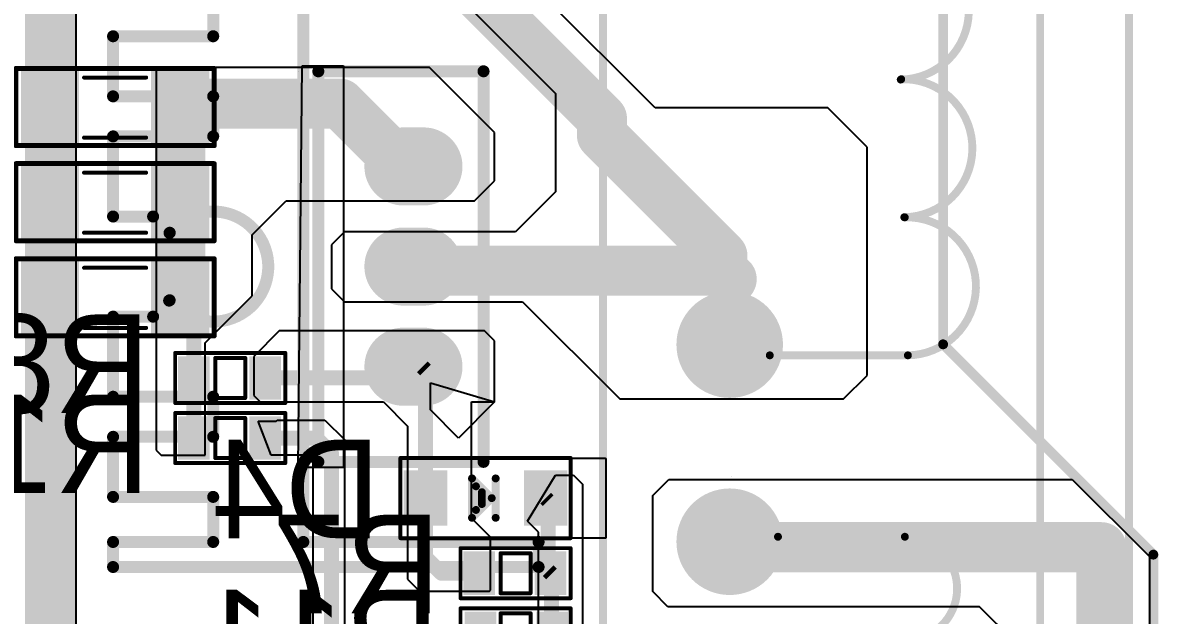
# Model space of a CAD drawing. Header units: millimetres. Extents: x 0.99 to 6.96, y 0.76 to 5.84.
# Drawn here: x 1.568 to 2.702, y 3.852 to 4.444 of the extents above; entities that cross this region are included whole.
import ezdxf

# ---------------------------------------------------------------- set-up
doc = ezdxf.new("R2010")
doc.units = ezdxf.units.MM
doc.header["$MEASUREMENT"] = 0
for name, color, linetype in [('BottomLayer', 5, 'Continuous'), ('BottomOverlay', 54, 'Continuous'), ('BottomPaste', 16, 'Continuous'), ('BottomSolder', 6, 'Continuous'), ('MultiLayer', 9, 'Continuous'), ('PadHoleLayer', 156, 'Continuous'), ('TopLayer', 1, 'Continuous'), ('TopOverlay', 2, 'Continuous'), ('TopSolder', 216, 'Continuous')]:
    doc.layers.add(name, color=color, linetype=linetype)

# ---------------------------------------------------------------- blocks, each defined once
blk = doc.blocks.new('TO220_2_56')
at = {"layer": 'BottomLayer', "const_width": 0.07}
for points in [[(0, 0.01), (0, -0.01)], [(0.1, 0.01), (0.1, -0.01)], [(0.2, 0.01), (0.2, -0.01)]]:
    blk.add_lwpolyline(points, dxfattribs=at)
at = {"layer": 'BottomLayer', "const_width": 0.035}
for points in [[(-0.0175, 0.01, 1), (0.0175, 0.01, 1)], [(0.0825, 0.01, 1), (0.1175, 0.01, 1)], [(0.1825, 0.01, 1), (0.2175, 0.01, 1)], [(-0.0175, -0.01, 1), (0.0175, -0.01, 1)], [(0.0825, -0.01, 1), (0.1175, -0.01, 1)], [(0.1825, -0.01, 1), (0.2175, -0.01, 1)]]:
    blk.add_lwpolyline(points, format="xyb", close=True, dxfattribs=at)
at = {"layer": 'BottomSolder', "const_width": 0.078}
for points in [[(0, 0.01), (0, -0.01)], [(0.1, 0.01), (0.1, -0.01)], [(0.2, 0.01), (0.2, -0.01)]]:
    blk.add_lwpolyline(points, dxfattribs=at)
at = {"layer": 'BottomSolder', "const_width": 0.039}
for points in [[(-0.0195, 0.01, 1), (0.0195, 0.01, 1)], [(0.0805, 0.01, 1), (0.1195, 0.01, 1)], [(0.1805, 0.01, 1), (0.2195, 0.01, 1)], [(-0.0195, -0.01, 1), (0.0195, -0.01, 1)], [(0.0805, -0.01, 1), (0.1195, -0.01, 1)], [(0.1805, -0.01, 1), (0.2195, -0.01, 1)]]:
    blk.add_lwpolyline(points, format="xyb", close=True, dxfattribs=at)
at = {"layer": 'MultiLayer', "const_width": 0.07}
for points in [[(0, 0.01), (0, -0.01)], [(0.1, 0.01), (0.1, -0.01)], [(0.2, 0.01), (0.2, -0.01)]]:
    blk.add_lwpolyline(points, dxfattribs=at)
at = {"layer": 'MultiLayer', "const_width": 0.035}
for points in [[(-0.0175, 0.01, 1), (0.0175, 0.01, 1)], [(0.0825, 0.01, 1), (0.1175, 0.01, 1)], [(0.1825, 0.01, 1), (0.2175, 0.01, 1)], [(-0.0175, -0.01, 1), (0.0175, -0.01, 1)], [(0.0825, -0.01, 1), (0.1175, -0.01, 1)], [(0.1825, -0.01, 1), (0.2175, -0.01, 1)]]:
    blk.add_lwpolyline(points, format="xyb", close=True, dxfattribs=at)
at = {"layer": 'PadHoleLayer', "const_width": 0.023622}
for points in [[(-0.011811, 0, 1), (0.011811, 0, 1)], [(0.088189, 0, 1), (0.111811, 0, 1)], [(0.188189, 0, 1), (0.211811, 0, 1)]]:
    blk.add_lwpolyline(points, format="xyb", close=True, dxfattribs=at)
at = {"layer": 'TopLayer', "const_width": 0.07}
for points in [[(0, 0.01), (0, -0.01)], [(0.1, 0.01), (0.1, -0.01)], [(0.2, 0.01), (0.2, -0.01)]]:
    blk.add_lwpolyline(points, dxfattribs=at)
at = {"layer": 'TopLayer', "const_width": 0.035}
for points in [[(-0.0175, 0.01, 1), (0.0175, 0.01, 1)], [(0.0825, 0.01, 1), (0.1175, 0.01, 1)], [(0.1825, 0.01, 1), (0.2175, 0.01, 1)], [(-0.0175, -0.01, 1), (0.0175, -0.01, 1)], [(0.0825, -0.01, 1), (0.1175, -0.01, 1)], [(0.1825, -0.01, 1), (0.2175, -0.01, 1)]]:
    blk.add_lwpolyline(points, format="xyb", close=True, dxfattribs=at)
at = {"layer": 'TopOverlay', "const_width": 0.012}
for points in [[(-0.2, 0.3), (-0.2, -0.125)], [(-0.2, 0.3), (-0.175, 0.3)], [(-0.175, 0.3), (-0.175, 0.2)], [(-0.13, 0.3), (-0.13, 0.2)], [(-0.13, 0.3), (-0.07, 0.3)], [(-0.07, 0.3), (-0.07, 0.2)], [(-0.03, 0.3), (0.05, 0.3)], [(-0.03, 0.3), (-0.03, 0.2)], [(0.05, 0.3), (0.05, 0.26)], [(0.15, 0.3), (0.15, 0.26)], [(0.15, 0.3), (0.23, 0.3)], [(0.23, 0.3), (0.23, 0.2)], [(0.27, 0.3), (0.33, 0.3)], [(0.27, 0.3), (0.27, 0.2)], [(0.33, 0.3), (0.33, 0.2)], [(0.05, 0.26), (0.066, 0.244)], [(0.15, 0.26), (0.1335906, 0.2435906)], [(-0.175, 0.2), (-0.13, 0.2)], [(-0.07, 0.2), (-0.03, 0.2)], [(0.23, 0.2), (0.27, 0.2)], [(0.33, 0.2), (0.375, 0.2)], [(-0.175, 0.11), (0.375, 0.11)], [(-0.175, 0.11), (-0.175, -0.125)], [(-0.095, 0.095), (0.295, 0.095)], [(-0.095, 0.095), (-0.095, -0.07)], [(0.295, 0.095), (0.295, -0.07)], [(-0.095, -0.07), (0.295, -0.07)], [(-0.2, -0.125), (-0.175, -0.125)]]:
    blk.add_lwpolyline(points, dxfattribs=at)
at = {"layer": 'TopOverlay', "const_width": 0.006}
for points in [[(-0.203, 0.3, 1), (-0.197, 0.3, 1)], [(-0.203, 0.3, 1), (-0.197, 0.3, 1)], [(-0.178, 0.3, 1), (-0.172, 0.3, 1)], [(-0.178, 0.3, 1), (-0.172, 0.3, 1)], [(-0.133, 0.3, 1), (-0.127, 0.3, 1)], [(-0.133, 0.3, 1), (-0.127, 0.3, 1)], [(-0.073, 0.3, 1), (-0.067, 0.3, 1)], [(-0.073, 0.3, 1), (-0.067, 0.3, 1)], [(-0.033, 0.3, 1), (-0.027, 0.3, 1)], [(-0.033, 0.3, 1), (-0.027, 0.3, 1)], [(0.047, 0.3, 1), (0.053, 0.3, 1)], [(0.047, 0.3, 1), (0.053, 0.3, 1)], [(0.147, 0.3, 1), (0.153, 0.3, 1)], [(0.147, 0.3, 1), (0.153, 0.3, 1)], [(0.227, 0.3, 1), (0.233, 0.3, 1)], [(0.227, 0.3, 1), (0.233, 0.3, 1)], [(0.267, 0.3, 1), (0.273, 0.3, 1)], [(0.267, 0.3, 1), (0.273, 0.3, 1)], [(0.327, 0.3, 1), (0.333, 0.3, 1)], [(0.327, 0.3, 1), (0.333, 0.3, 1)], [(0.047, 0.26, 1), (0.053, 0.26, 1)], [(0.047, 0.26, 1), (0.053, 0.26, 1)], [(0.147, 0.26, 1), (0.153, 0.26, 1)], [(0.147, 0.26, 1), (0.153, 0.26, 1)], [(0.063, 0.244, 1), (0.069, 0.244, 1)], [(0.1305906, 0.2435906, 1), (0.1365906, 0.2435906, 1)], [(0.0633704, 0.2435207, 1), (0.0693704, 0.2435207, 1)], [(0.1307667, 0.2434144, 1), (0.1367667, 0.2434144, 1)], [(-0.178, 0.2, 1), (-0.172, 0.2, 1)], [(-0.178, 0.2, 1), (-0.172, 0.2, 1)], [(-0.133, 0.2, 1), (-0.127, 0.2, 1)], [(-0.133, 0.2, 1), (-0.127, 0.2, 1)], [(-0.073, 0.2, 1), (-0.067, 0.2, 1)], [(-0.073, 0.2, 1), (-0.067, 0.2, 1)], [(-0.033, 0.2, 1), (-0.027, 0.2, 1)], [(-0.033, 0.2, 1), (-0.027, 0.2, 1)], [(0.227, 0.2, 1), (0.233, 0.2, 1)], [(0.227, 0.2, 1), (0.233, 0.2, 1)], [(0.267, 0.2, 1), (0.273, 0.2, 1)], [(0.267, 0.2, 1), (0.273, 0.2, 1)], [(0.327, 0.2, 1), (0.333, 0.2, 1)], [(0.327, 0.2, 1), (0.333, 0.2, 1)], [(-0.178, 0.11, 1), (-0.172, 0.11, 1)], [(-0.178, 0.11, 1), (-0.172, 0.11, 1)], [(-0.098, 0.095, 1), (-0.092, 0.095, 1)], [(-0.098, 0.095, 1), (-0.092, 0.095, 1)], [(0.292, 0.095, 1), (0.298, 0.095, 1)], [(0.292, 0.095, 1), (0.298, 0.095, 1)], [(-0.098, -0.07, 1), (-0.092, -0.07, 1)], [(-0.098, -0.07, 1), (-0.092, -0.07, 1)], [(0.292, -0.07, 1), (0.298, -0.07, 1)], [(0.292, -0.07, 1), (0.298, -0.07, 1)], [(-0.203, -0.125, 1), (-0.197, -0.125, 1)], [(-0.203, -0.125, 1), (-0.197, -0.125, 1)], [(-0.178, -0.125, 1), (-0.172, -0.125, 1)], [(-0.178, -0.125, 1), (-0.172, -0.125, 1)]]:
    blk.add_lwpolyline(points, format="xyb", close=True, dxfattribs=at)
at = {"layer": 'TopOverlay', "const_width": 0.012}
blk.add_lwpolyline([(0.1337667, 0.2434144, -2.922044334972924), (0.0663704, 0.2435207)], format="xyb", dxfattribs=at)
at = {"layer": 'TopSolder', "const_width": 0.078}
for points in [[(0, 0.01), (0, -0.01)], [(0.1, 0.01), (0.1, -0.01)], [(0.2, 0.01), (0.2, -0.01)]]:
    blk.add_lwpolyline(points, dxfattribs=at)
at = {"layer": 'TopSolder', "const_width": 0.039}
for points in [[(-0.0195, 0.01, 1), (0.0195, 0.01, 1)], [(0.0805, 0.01, 1), (0.1195, 0.01, 1)], [(0.1805, 0.01, 1), (0.2195, 0.01, 1)], [(-0.0195, -0.01, 1), (0.0195, -0.01, 1)], [(0.0805, -0.01, 1), (0.1195, -0.01, 1)], [(0.1805, -0.01, 1), (0.2195, -0.01, 1)]]:
    blk.add_lwpolyline(points, format="xyb", close=True, dxfattribs=at)
blk = doc.blocks.new('EE29_63')
at = {"layer": 'BottomLayer', "const_width": 0.0492126}
for points in [[(-0.0246063, -0.3937008, 1), (0.0246063, -0.3937008, 1)], [(-0.0246063, -0.5905512, 1), (0.0246063, -0.5905512, 1)]]:
    blk.add_lwpolyline(points, format="xyb", close=True, dxfattribs=at)
at = {"layer": 'BottomSolder', "const_width": 0.0532126}
for points in [[(-0.0266063, -0.3937008, 1), (0.0266063, -0.3937008, 1)], [(-0.0266063, -0.5905512, 1), (0.0266063, -0.5905512, 1)]]:
    blk.add_lwpolyline(points, format="xyb", close=True, dxfattribs=at)
at = {"layer": 'MultiLayer', "const_width": 0.0492126}
for points in [[(-0.0246063, -0.3937008, 1), (0.0246063, -0.3937008, 1)], [(-0.0246063, -0.5905512, 1), (0.0246063, -0.5905512, 1)]]:
    blk.add_lwpolyline(points, format="xyb", close=True, dxfattribs=at)
at = {"layer": 'PadHoleLayer', "const_width": 0.023622}
for points in [[(-0.011811, -0.3937008, 1), (0.011811, -0.3937008, 1)], [(-0.011811, -0.5905512, 1), (0.011811, -0.5905512, 1)]]:
    blk.add_lwpolyline(points, format="xyb", close=True, dxfattribs=at)
at = {"layer": 'TopLayer', "const_width": 0.0492126}
for points in [[(-0.0246063, -0.3937008, 1), (0.0246063, -0.3937008, 1)], [(-0.0246063, -0.5905512, 1), (0.0246063, -0.5905512, 1)]]:
    blk.add_lwpolyline(points, format="xyb", close=True, dxfattribs=at)
at = {"layer": 'TopOverlay', "const_width": 0.007874}
for points in [[(-0.126592, -0.9681888), (-0.126592, 0.1732768)], [(0.31008, -0.9660736), (0.31008, 0.1697056)], [(0.3987936, -0.9664736), (0.3987936, 0.1713472)], [(0.0400438, -0.4044138), (0.1779563, -0.4044138)], [(0.0482208, -0.5855776), (0.1749472, -0.5855776)]]:
    blk.add_lwpolyline(points, dxfattribs=at)
for points in [[(0.167736, 0.0087513, -1.008867351078849), (0.1708299, -0.129041)], [(0.1713008, -0.1286855, -1.008867351078849), (0.1743947, -0.2664778)], [(0.1748624, -0.2666215, -1.008867351078849), (0.1779563, -0.4044138)], [(0.1749472, -0.5855776, -1.004117775012677), (0.1753918, -0.6890984)]]:
    blk.add_lwpolyline(points, format="xyb", dxfattribs=at)
at = {"layer": 'TopOverlay', "const_width": 0.003937}
for points in [[(0.1693323, -0.1286855, 1), (0.1732693, -0.1286855, 1)], [(0.1688614, -0.129041, 1), (0.1727984, -0.129041, 1)], [(0.1724262, -0.2664778, 1), (0.1763632, -0.2664778, 1)], [(0.1728939, -0.2666215, 1), (0.1768309, -0.2666215, 1)], [(0.0380753, -0.4044138, 1), (0.0420123, -0.4044138, 1)], [(0.1759878, -0.4044138, 1), (0.1799248, -0.4044138, 1)], [(0.1759878, -0.4044138, 1), (0.1799248, -0.4044138, 1)], [(0.0462523, -0.5855776, 1), (0.0501893, -0.5855776, 1)], [(0.1729787, -0.5855776, 1), (0.1769157, -0.5855776, 1)], [(0.1729787, -0.5855776, 1), (0.1769157, -0.5855776, 1)]]:
    blk.add_lwpolyline(points, format="xyb", close=True, dxfattribs=at)
at = {"layer": 'TopSolder', "const_width": 0.0532126}
for points in [[(-0.0266063, -0.3937008, 1), (0.0266063, -0.3937008, 1)], [(-0.0266063, -0.5905512, 1), (0.0266063, -0.5905512, 1)]]:
    blk.add_lwpolyline(points, format="xyb", close=True, dxfattribs=at)
blk = doc.blocks.new('RES_SMD_0603_B_66')
at = {"layer": 'BottomLayer'}
for points in [[(-0.0468142, -0.0177165), (-0.0231922, -0.0177165), (-0.0468142, 0.0177165), (-0.0231922, 0.0177165)], [(0.0246772, -0.0177211), (0.0482992, -0.0177211), (0.0246772, 0.0177119), (0.0482992, 0.0177119)]]:
    blk.add_solid(points, dxfattribs=at)
at = {"layer": 'BottomOverlay', "const_width": 0.003937}
for points in [[(0.0349968, 0.025), (-0.0550032, 0.025)], [(-0.0550032, 0.025), (-0.0550032, -0.025)], [(0.0549968, 0.025), (0.0349968, 0.025)], [(0.0549968, 0.025), (0.0549968, -0.025)], [(0.0149968, 0.02), (-0.0150032, 0.02)], [(-0.0150032, 0.02), (-0.0150032, -0.02)], [(0.0149968, 0.02), (0.0149968, -0.02)], [(0.0149968, -0.02), (-0.0150032, -0.02)], [(0.0549968, -0.025), (-0.0550032, -0.025)]]:
    blk.add_lwpolyline(points, dxfattribs=at)
at = {"layer": 'BottomOverlay', "const_width": 0.0019685}
for points in [[(-0.0559874, 0.025, 1), (-0.054019, 0.025, 1)], [(-0.0559874, 0.025, 1), (-0.054019, 0.025, 1)], [(0.0340126, 0.025, 1), (0.035981, 0.025, 1)], [(0.0340126, 0.025, 1), (0.035981, 0.025, 1)], [(0.0540126, 0.025, 1), (0.055981, 0.025, 1)], [(0.0540126, 0.025, 1), (0.055981, 0.025, 1)], [(-0.0159874, 0.02, 1), (-0.014019, 0.02, 1)], [(-0.0159874, 0.02, 1), (-0.014019, 0.02, 1)], [(0.0140126, 0.02, 1), (0.015981, 0.02, 1)], [(0.0140126, 0.02, 1), (0.015981, 0.02, 1)], [(-0.0159874, -0.02, 1), (-0.014019, -0.02, 1)], [(-0.0159874, -0.02, 1), (-0.014019, -0.02, 1)], [(0.0140126, -0.02, 1), (0.015981, -0.02, 1)], [(0.0140126, -0.02, 1), (0.015981, -0.02, 1)], [(-0.0559874, -0.025, 1), (-0.054019, -0.025, 1)], [(-0.0559874, -0.025, 1), (-0.054019, -0.025, 1)], [(0.0540126, -0.025, 1), (0.055981, -0.025, 1)], [(0.0540126, -0.025, 1), (0.055981, -0.025, 1)]]:
    blk.add_lwpolyline(points, format="xyb", close=True, dxfattribs=at)
at = {"layer": 'BottomPaste'}
for points in [[(-0.0468142, -0.0177165), (-0.0231922, -0.0177165), (-0.0468142, 0.0177165), (-0.0231922, 0.0177165)], [(0.0246772, -0.0177211), (0.0482992, -0.0177211), (0.0246772, 0.0177119), (0.0482992, 0.0177119)]]:
    blk.add_solid(points, dxfattribs=at)
at = {"layer": 'BottomSolder'}
for points in [[(-0.0508142, -0.0217165), (-0.0191922, -0.0217165), (-0.0508142, 0.0217165), (-0.0191922, 0.0217165)], [(0.0206772, -0.0217211), (0.0522992, -0.0217211), (0.0206772, 0.0217119), (0.0522992, 0.0217119)]]:
    blk.add_solid(points, dxfattribs=at)
blk = doc.blocks.new('RES_SMD_1206_B_70')
at = {"layer": 'BottomLayer'}
for points in [[(-0.0900016, -0.0325032), (-0.0400016, -0.0325032), (-0.0900016, 0.0324968), (-0.0400016, 0.0324968)], [(0.0399984, -0.0325032), (0.0899984, -0.0325032), (0.0399984, 0.0324968), (0.0899984, 0.0324968)]]:
    blk.add_solid(points, dxfattribs=at)
at = {"layer": 'BottomOverlay'}
for points, const_width in [([(0.0989984, 0.0379968), (-0.0990016, 0.0379968)], 0.005), ([(-0.0990016, 0.0379968), (-0.0990016, -0.0390032)], 0.005), ([(0.0989984, 0.0379968), (0.0989984, -0.0390032)], 0.005), ([(0.0309984, 0.0299968), (-0.0310016, 0.0299968)], 0.004), ([(0.0309984, -0.0300032), (-0.0310016, -0.0300032)], 0.004), ([(0.0989984, -0.0390032), (-0.0990016, -0.0390032)], 0.005)]:
    blk.add_lwpolyline(points, dxfattribs=dict(at, const_width=const_width))
for points, const_width in [([(-0.1002516, 0.0379968, 1), (-0.0977516, 0.0379968, 1)], 0.0025), ([(-0.1002516, 0.0379968, 1), (-0.0977516, 0.0379968, 1)], 0.0025), ([(0.0977484, 0.0379968, 1), (0.1002484, 0.0379968, 1)], 0.0025), ([(0.0977484, 0.0379968, 1), (0.1002484, 0.0379968, 1)], 0.0025), ([(-0.0320016, 0.0299968, 1), (-0.0300016, 0.0299968, 1)], 0.002), ([(0.0299984, 0.0299968, 1), (0.0319984, 0.0299968, 1)], 0.002), ([(-0.0320016, -0.0300032, 1), (-0.0300016, -0.0300032, 1)], 0.002), ([(0.0299984, -0.0300032, 1), (0.0319984, -0.0300032, 1)], 0.002), ([(-0.1002516, -0.0390032, 1), (-0.0977516, -0.0390032, 1)], 0.0025), ([(-0.1002516, -0.0390032, 1), (-0.0977516, -0.0390032, 1)], 0.0025), ([(0.0977484, -0.0390032, 1), (0.1002484, -0.0390032, 1)], 0.0025), ([(0.0977484, -0.0390032, 1), (0.1002484, -0.0390032, 1)], 0.0025)]:
    blk.add_lwpolyline(points, format="xyb", close=True, dxfattribs=dict(at, const_width=const_width))
at = {"layer": 'BottomPaste'}
for points in [[(-0.0900016, -0.0325032), (-0.0400016, -0.0325032), (-0.0900016, 0.0324968), (-0.0400016, 0.0324968)], [(0.0399984, -0.0325032), (0.0899984, -0.0325032), (0.0399984, 0.0324968), (0.0899984, 0.0324968)]]:
    blk.add_solid(points, dxfattribs=at)
at = {"layer": 'BottomSolder'}
for points in [[(-0.0940016, -0.0365032), (-0.0360016, -0.0365032), (-0.0940016, 0.0364968), (-0.0360016, 0.0364968)], [(0.0359984, -0.0365032), (0.0939984, -0.0365032), (0.0359984, 0.0364968), (0.0939984, 0.0364968)]]:
    blk.add_solid(points, dxfattribs=at)
blk = doc.blocks.new('RES_SMD_1206_B_71')
at = {"layer": 'BottomLayer'}
for points in [[(-0.0900016, -0.0325032), (-0.0400016, -0.0325032), (-0.0900016, 0.0324968), (-0.0400016, 0.0324968)], [(0.0399984, -0.0325032), (0.0899984, -0.0325032), (0.0399984, 0.0324968), (0.0899984, 0.0324968)]]:
    blk.add_solid(points, dxfattribs=at)
at = {"layer": 'BottomOverlay'}
for points, const_width in [([(0.0989984, 0.0379968), (-0.0990016, 0.0379968)], 0.005), ([(-0.0990016, 0.0379968), (-0.0990016, -0.0390032)], 0.005), ([(0.0989984, 0.0379968), (0.0989984, -0.0390032)], 0.005), ([(0.0309984, 0.0299968), (-0.0310016, 0.0299968)], 0.004), ([(0.0309984, -0.0300032), (-0.0310016, -0.0300032)], 0.004), ([(0.0989984, -0.0390032), (-0.0990016, -0.0390032)], 0.005)]:
    blk.add_lwpolyline(points, dxfattribs=dict(at, const_width=const_width))
for points, const_width in [([(-0.1002516, 0.0379968, 1), (-0.0977516, 0.0379968, 1)], 0.0025), ([(-0.1002516, 0.0379968, 1), (-0.0977516, 0.0379968, 1)], 0.0025), ([(0.0977484, 0.0379968, 1), (0.1002484, 0.0379968, 1)], 0.0025), ([(0.0977484, 0.0379968, 1), (0.1002484, 0.0379968, 1)], 0.0025), ([(-0.0320016, 0.0299968, 1), (-0.0300016, 0.0299968, 1)], 0.002), ([(0.0299984, 0.0299968, 1), (0.0319984, 0.0299968, 1)], 0.002), ([(-0.0320016, -0.0300032, 1), (-0.0300016, -0.0300032, 1)], 0.002), ([(0.0299984, -0.0300032, 1), (0.0319984, -0.0300032, 1)], 0.002), ([(-0.1002516, -0.0390032, 1), (-0.0977516, -0.0390032, 1)], 0.0025), ([(-0.1002516, -0.0390032, 1), (-0.0977516, -0.0390032, 1)], 0.0025), ([(0.0977484, -0.0390032, 1), (0.1002484, -0.0390032, 1)], 0.0025), ([(0.0977484, -0.0390032, 1), (0.1002484, -0.0390032, 1)], 0.0025)]:
    blk.add_lwpolyline(points, format="xyb", close=True, dxfattribs=dict(at, const_width=const_width))
at = {"layer": 'BottomPaste'}
for points in [[(-0.0900016, -0.0325032), (-0.0400016, -0.0325032), (-0.0900016, 0.0324968), (-0.0400016, 0.0324968)], [(0.0399984, -0.0325032), (0.0899984, -0.0325032), (0.0399984, 0.0324968), (0.0899984, 0.0324968)]]:
    blk.add_solid(points, dxfattribs=at)
at = {"layer": 'BottomSolder'}
for points in [[(-0.0940016, -0.0365032), (-0.0360016, -0.0365032), (-0.0940016, 0.0364968), (-0.0360016, 0.0364968)], [(0.0359984, -0.0365032), (0.0939984, -0.0365032), (0.0359984, 0.0364968), (0.0939984, 0.0364968)]]:
    blk.add_solid(points, dxfattribs=at)
blk = doc.blocks.new('RES_SMD_1206_B_72')
at = {"layer": 'BottomLayer'}
for points in [[(-0.0900016, -0.0325032), (-0.0400016, -0.0325032), (-0.0900016, 0.0324968), (-0.0400016, 0.0324968)], [(0.0399984, -0.0325032), (0.0899984, -0.0325032), (0.0399984, 0.0324968), (0.0899984, 0.0324968)]]:
    blk.add_solid(points, dxfattribs=at)
at = {"layer": 'BottomOverlay'}
for points, const_width in [([(0.0989984, 0.0379968), (-0.0990016, 0.0379968)], 0.005), ([(-0.0990016, 0.0379968), (-0.0990016, -0.0390032)], 0.005), ([(0.0989984, 0.0379968), (0.0989984, -0.0390032)], 0.005), ([(0.0309984, 0.0299968), (-0.0310016, 0.0299968)], 0.004), ([(0.0309984, -0.0300032), (-0.0310016, -0.0300032)], 0.004), ([(0.0989984, -0.0390032), (-0.0990016, -0.0390032)], 0.005)]:
    blk.add_lwpolyline(points, dxfattribs=dict(at, const_width=const_width))
for points, const_width in [([(-0.1002516, 0.0379968, 1), (-0.0977516, 0.0379968, 1)], 0.0025), ([(-0.1002516, 0.0379968, 1), (-0.0977516, 0.0379968, 1)], 0.0025), ([(0.0977484, 0.0379968, 1), (0.1002484, 0.0379968, 1)], 0.0025), ([(0.0977484, 0.0379968, 1), (0.1002484, 0.0379968, 1)], 0.0025), ([(-0.0320016, 0.0299968, 1), (-0.0300016, 0.0299968, 1)], 0.002), ([(0.0299984, 0.0299968, 1), (0.0319984, 0.0299968, 1)], 0.002), ([(-0.0320016, -0.0300032, 1), (-0.0300016, -0.0300032, 1)], 0.002), ([(0.0299984, -0.0300032, 1), (0.0319984, -0.0300032, 1)], 0.002), ([(-0.1002516, -0.0390032, 1), (-0.0977516, -0.0390032, 1)], 0.0025), ([(-0.1002516, -0.0390032, 1), (-0.0977516, -0.0390032, 1)], 0.0025), ([(0.0977484, -0.0390032, 1), (0.1002484, -0.0390032, 1)], 0.0025), ([(0.0977484, -0.0390032, 1), (0.1002484, -0.0390032, 1)], 0.0025)]:
    blk.add_lwpolyline(points, format="xyb", close=True, dxfattribs=dict(at, const_width=const_width))
at = {"layer": 'BottomPaste'}
for points in [[(-0.0900016, -0.0325032), (-0.0400016, -0.0325032), (-0.0900016, 0.0324968), (-0.0400016, 0.0324968)], [(0.0399984, -0.0325032), (0.0899984, -0.0325032), (0.0399984, 0.0324968), (0.0899984, 0.0324968)]]:
    blk.add_solid(points, dxfattribs=at)
at = {"layer": 'BottomSolder'}
for points in [[(-0.0940016, -0.0365032), (-0.0360016, -0.0365032), (-0.0940016, 0.0364968), (-0.0360016, 0.0364968)], [(0.0359984, -0.0365032), (0.0939984, -0.0365032), (0.0359984, 0.0364968), (0.0939984, 0.0364968)]]:
    blk.add_solid(points, dxfattribs=at)
blk = doc.blocks.new('RES_SMD_0603_B_73')
at = {"layer": 'BottomLayer'}
for points in [[(-0.0468142, -0.0177165), (-0.0231922, -0.0177165), (-0.0468142, 0.0177165), (-0.0231922, 0.0177165)], [(0.0246772, -0.0177211), (0.0482992, -0.0177211), (0.0246772, 0.0177119), (0.0482992, 0.0177119)]]:
    blk.add_solid(points, dxfattribs=at)
at = {"layer": 'BottomOverlay', "const_width": 0.003937}
for points in [[(-0.0550032, 0.025), (0.0349968, 0.025)], [(-0.0550032, -0.025), (-0.0550032, 0.025)], [(0.0349968, 0.025), (0.0549968, 0.025)], [(0.0549968, -0.025), (0.0549968, 0.025)], [(-0.0150032, 0.02), (0.0149968, 0.02)], [(-0.0150032, -0.02), (-0.0150032, 0.02)], [(0.0149968, -0.02), (0.0149968, 0.02)], [(-0.0150032, -0.02), (0.0149968, -0.02)], [(-0.0550032, -0.025), (0.0549968, -0.025)]]:
    blk.add_lwpolyline(points, dxfattribs=at)
at = {"layer": 'BottomOverlay', "const_width": 0.0019685}
for points in [[(-0.0559874, 0.025, 1), (-0.054019, 0.025, 1)], [(-0.0559874, 0.025, 1), (-0.054019, 0.025, 1)], [(0.0340126, 0.025, 1), (0.035981, 0.025, 1)], [(0.0340126, 0.025, 1), (0.035981, 0.025, 1)], [(0.0540126, 0.025, 1), (0.055981, 0.025, 1)], [(0.0540126, 0.025, 1), (0.055981, 0.025, 1)], [(-0.0159874, 0.02, 1), (-0.014019, 0.02, 1)], [(-0.0159874, 0.02, 1), (-0.014019, 0.02, 1)], [(0.0140126, 0.02, 1), (0.015981, 0.02, 1)], [(0.0140126, 0.02, 1), (0.015981, 0.02, 1)], [(-0.0159874, -0.02, 1), (-0.014019, -0.02, 1)], [(-0.0159874, -0.02, 1), (-0.014019, -0.02, 1)], [(0.0140126, -0.02, 1), (0.015981, -0.02, 1)], [(0.0140126, -0.02, 1), (0.015981, -0.02, 1)], [(-0.0559874, -0.025, 1), (-0.054019, -0.025, 1)], [(-0.0559874, -0.025, 1), (-0.054019, -0.025, 1)], [(0.0540126, -0.025, 1), (0.055981, -0.025, 1)], [(0.0540126, -0.025, 1), (0.055981, -0.025, 1)]]:
    blk.add_lwpolyline(points, format="xyb", close=True, dxfattribs=at)
at = {"layer": 'BottomPaste'}
for points in [[(-0.0468142, -0.0177165), (-0.0231922, -0.0177165), (-0.0468142, 0.0177165), (-0.0231922, 0.0177165)], [(0.0246772, -0.0177211), (0.0482992, -0.0177211), (0.0246772, 0.0177119), (0.0482992, 0.0177119)]]:
    blk.add_solid(points, dxfattribs=at)
at = {"layer": 'BottomSolder'}
for points in [[(-0.0508142, -0.0217165), (-0.0191922, -0.0217165), (-0.0508142, 0.0217165), (-0.0191922, 0.0217165)], [(0.0206772, -0.0217211), (0.0522992, -0.0217211), (0.0206772, 0.0217119), (0.0522992, 0.0217119)]]:
    blk.add_solid(points, dxfattribs=at)
blk = doc.blocks.new('RES_SMD_0603_B_76')
at = {"layer": 'BottomLayer'}
for points in [[(-0.0468142, -0.0177165), (-0.0231922, -0.0177165), (-0.0468142, 0.0177165), (-0.0231922, 0.0177165)], [(0.0246772, -0.0177211), (0.0482992, -0.0177211), (0.0246772, 0.0177119), (0.0482992, 0.0177119)]]:
    blk.add_solid(points, dxfattribs=at)
at = {"layer": 'BottomOverlay', "const_width": 0.003937}
for points in [[(0.0349968, 0.025), (-0.0550032, 0.025)], [(-0.0550032, 0.025), (-0.0550032, -0.025)], [(0.0549968, 0.025), (0.0349968, 0.025)], [(0.0549968, 0.025), (0.0549968, -0.025)], [(0.0149968, 0.02), (-0.0150032, 0.02)], [(-0.0150032, 0.02), (-0.0150032, -0.02)], [(0.0149968, 0.02), (0.0149968, -0.02)], [(0.0149968, -0.02), (-0.0150032, -0.02)], [(0.0549968, -0.025), (-0.0550032, -0.025)]]:
    blk.add_lwpolyline(points, dxfattribs=at)
at = {"layer": 'BottomOverlay', "const_width": 0.0019685}
for points in [[(-0.0559874, 0.025, 1), (-0.054019, 0.025, 1)], [(-0.0559874, 0.025, 1), (-0.054019, 0.025, 1)], [(0.0340126, 0.025, 1), (0.035981, 0.025, 1)], [(0.0340126, 0.025, 1), (0.035981, 0.025, 1)], [(0.0540126, 0.025, 1), (0.055981, 0.025, 1)], [(0.0540126, 0.025, 1), (0.055981, 0.025, 1)], [(-0.0159874, 0.02, 1), (-0.014019, 0.02, 1)], [(-0.0159874, 0.02, 1), (-0.014019, 0.02, 1)], [(0.0140126, 0.02, 1), (0.015981, 0.02, 1)], [(0.0140126, 0.02, 1), (0.015981, 0.02, 1)], [(-0.0159874, -0.02, 1), (-0.014019, -0.02, 1)], [(-0.0159874, -0.02, 1), (-0.014019, -0.02, 1)], [(0.0140126, -0.02, 1), (0.015981, -0.02, 1)], [(0.0140126, -0.02, 1), (0.015981, -0.02, 1)], [(-0.0559874, -0.025, 1), (-0.054019, -0.025, 1)], [(-0.0559874, -0.025, 1), (-0.054019, -0.025, 1)], [(0.0540126, -0.025, 1), (0.055981, -0.025, 1)], [(0.0540126, -0.025, 1), (0.055981, -0.025, 1)]]:
    blk.add_lwpolyline(points, format="xyb", close=True, dxfattribs=at)
at = {"layer": 'BottomPaste'}
for points in [[(-0.0468142, -0.0177165), (-0.0231922, -0.0177165), (-0.0468142, 0.0177165), (-0.0231922, 0.0177165)], [(0.0246772, -0.0177211), (0.0482992, -0.0177211), (0.0246772, 0.0177119), (0.0482992, 0.0177119)]]:
    blk.add_solid(points, dxfattribs=at)
at = {"layer": 'BottomSolder'}
for points in [[(-0.0508142, -0.0217165), (-0.0191922, -0.0217165), (-0.0508142, 0.0217165), (-0.0191922, 0.0217165)], [(0.0206772, -0.0217211), (0.0522992, -0.0217211), (0.0206772, 0.0217119), (0.0522992, 0.0217119)]]:
    blk.add_solid(points, dxfattribs=at)
blk = doc.blocks.new('RES_SMD_0603_B_77')
at = {"layer": 'BottomLayer'}
for points in [[(-0.0468142, -0.0177165), (-0.0231922, -0.0177165), (-0.0468142, 0.0177165), (-0.0231922, 0.0177165)], [(0.0246772, -0.0177211), (0.0482992, -0.0177211), (0.0246772, 0.0177119), (0.0482992, 0.0177119)]]:
    blk.add_solid(points, dxfattribs=at)
at = {"layer": 'BottomOverlay', "const_width": 0.003937}
for points in [[(0.0349968, 0.025), (-0.0550032, 0.025)], [(-0.0550032, 0.025), (-0.0550032, -0.025)], [(0.0549968, 0.025), (0.0349968, 0.025)], [(0.0549968, 0.025), (0.0549968, -0.025)], [(0.0149968, 0.02), (-0.0150032, 0.02)], [(-0.0150032, 0.02), (-0.0150032, -0.02)], [(0.0149968, 0.02), (0.0149968, -0.02)], [(0.0149968, -0.02), (-0.0150032, -0.02)], [(0.0549968, -0.025), (-0.0550032, -0.025)]]:
    blk.add_lwpolyline(points, dxfattribs=at)
at = {"layer": 'BottomOverlay', "const_width": 0.0019685}
for points in [[(-0.0559874, 0.025, 1), (-0.054019, 0.025, 1)], [(-0.0559874, 0.025, 1), (-0.054019, 0.025, 1)], [(0.0340126, 0.025, 1), (0.035981, 0.025, 1)], [(0.0340126, 0.025, 1), (0.035981, 0.025, 1)], [(0.0540126, 0.025, 1), (0.055981, 0.025, 1)], [(0.0540126, 0.025, 1), (0.055981, 0.025, 1)], [(-0.0159874, 0.02, 1), (-0.014019, 0.02, 1)], [(-0.0159874, 0.02, 1), (-0.014019, 0.02, 1)], [(0.0140126, 0.02, 1), (0.015981, 0.02, 1)], [(0.0140126, 0.02, 1), (0.015981, 0.02, 1)], [(-0.0159874, -0.02, 1), (-0.014019, -0.02, 1)], [(-0.0159874, -0.02, 1), (-0.014019, -0.02, 1)], [(0.0140126, -0.02, 1), (0.015981, -0.02, 1)], [(0.0140126, -0.02, 1), (0.015981, -0.02, 1)], [(-0.0559874, -0.025, 1), (-0.054019, -0.025, 1)], [(-0.0559874, -0.025, 1), (-0.054019, -0.025, 1)], [(0.0540126, -0.025, 1), (0.055981, -0.025, 1)], [(0.0540126, -0.025, 1), (0.055981, -0.025, 1)]]:
    blk.add_lwpolyline(points, format="xyb", close=True, dxfattribs=at)
at = {"layer": 'BottomPaste'}
for points in [[(-0.0468142, -0.0177165), (-0.0231922, -0.0177165), (-0.0468142, 0.0177165), (-0.0231922, 0.0177165)], [(0.0246772, -0.0177211), (0.0482992, -0.0177211), (0.0246772, 0.0177119), (0.0482992, 0.0177119)]]:
    blk.add_solid(points, dxfattribs=at)
at = {"layer": 'BottomSolder'}
for points in [[(-0.0508142, -0.0217165), (-0.0191922, -0.0217165), (-0.0508142, 0.0217165), (-0.0191922, 0.0217165)], [(0.0206772, -0.0217211), (0.0522992, -0.0217211), (0.0206772, 0.0217119), (0.0522992, 0.0217119)]]:
    blk.add_solid(points, dxfattribs=at)
blk = doc.blocks.new('DIO_SMD_123_B_94')
at = {"layer": 'BottomLayer'}
for points in [[(-0.0422835, -0.023622), (-0.0422835, 0.023622), (-0.0777165, -0.023622), (-0.0777165, 0.023622)], [(0.0777165, 0.023622), (0.0422835, 0.023622), (0.0777165, -0.023622), (0.0422835, -0.023622)]]:
    blk.add_solid(points, dxfattribs=at)
at = {"layer": 'BottomOverlay'}
for points, const_width in [([(-0.085, 0.04), (-0.085, -0.04)], 0.004), ([(0.085, 0.04), (-0.085, 0.04)], 0.004), ([(0.085, 0.04), (0.085, -0.04)], 0.004), ([(-0.010118, 0.019685), (-0.010118, -0.019685)], 0.007874), ([(0.013504, 0.019685), (-0.006181, 0)], 0.007874), ([(0.013504, 0.019685), (0.013504, -0.019685)], 0.007874), ([(0.0095671, 0.0118108), (0.0095671, -0.0118108)], 0.007874), ([(0.013504, -0.019685), (-0.006181, 0)], 0.007874), ([(0.003662, 0.005906), (0.003662, -0.005906)], 0.007874), ([(0.085, -0.04), (-0.085, -0.04)], 0.004)]:
    blk.add_lwpolyline(points, dxfattribs=dict(at, const_width=const_width))
for points, const_width in [([(-0.086, 0.04, 1), (-0.084, 0.04, 1)], 0.002), ([(-0.086, 0.04, 1), (-0.084, 0.04, 1)], 0.002), ([(0.084, 0.04, 1), (0.086, 0.04, 1)], 0.002), ([(0.084, 0.04, 1), (0.086, 0.04, 1)], 0.002), ([(-0.0120865, 0.019685, 1), (-0.0081495, 0.019685, 1)], 0.003937), ([(0.0115355, 0.019685, 1), (0.0154725, 0.019685, 1)], 0.003937), ([(0.0115355, 0.019685, 1), (0.0154725, 0.019685, 1)], 0.003937), ([(0.0075986, 0.0118108, 1), (0.0115356, 0.0118108, 1)], 0.003937), ([(-0.0081495, 0, 1), (-0.0042125, 0, 1)], 0.003937), ([(-0.0081495, 0, 1), (-0.0042125, 0, 1)], 0.003937), ([(0.0016935, 0.005906, 1), (0.0056305, 0.005906, 1)], 0.003937), ([(0.0016935, -0.005906, 1), (0.0056305, -0.005906, 1)], 0.003937), ([(0.0075986, -0.0118108, 1), (0.0115356, -0.0118108, 1)], 0.003937), ([(-0.0120865, -0.019685, 1), (-0.0081495, -0.019685, 1)], 0.003937), ([(0.0115355, -0.019685, 1), (0.0154725, -0.019685, 1)], 0.003937), ([(0.0115355, -0.019685, 1), (0.0154725, -0.019685, 1)], 0.003937), ([(-0.086, -0.04, 1), (-0.084, -0.04, 1)], 0.002), ([(-0.086, -0.04, 1), (-0.084, -0.04, 1)], 0.002), ([(0.084, -0.04, 1), (0.086, -0.04, 1)], 0.002), ([(0.084, -0.04, 1), (0.086, -0.04, 1)], 0.002)]:
    blk.add_lwpolyline(points, format="xyb", close=True, dxfattribs=dict(at, const_width=const_width))
at = {"layer": 'BottomPaste'}
for points in [[(-0.0422835, -0.023622), (-0.0422835, 0.023622), (-0.0777165, -0.023622), (-0.0777165, 0.023622)], [(0.0777165, 0.023622), (0.0422835, 0.023622), (0.0777165, -0.023622), (0.0422835, -0.023622)]]:
    blk.add_solid(points, dxfattribs=at)
at = {"layer": 'BottomSolder'}
for points in [[(-0.0382835, -0.027622), (-0.0382835, 0.027622), (-0.0817165, -0.027622), (-0.0817165, 0.027622)], [(0.0817165, 0.027622), (0.0382835, 0.027622), (0.0817165, -0.027622), (0.0382835, -0.027622)]]:
    blk.add_solid(points, dxfattribs=at)

msp = doc.modelspace()

# ---------------------------------------------------------------- linework, layer by layer
at = {"layer": 'BottomLayer'}
for p, q in [((1.620971, 3.6189915), (1.6209714, 4.5913966)), ((2.1994015, 4.3590078), (2.025, 4.5334094)), ((2.007, 4.4664094), (2.1, 4.3734094)), ((1.703, 4.3994094), (1.701, 4.3974094)), ((1.701, 4.3974094), (1.701, 4.0174094)), ((1.974, 4.3994094), (1.703, 4.3994094)), ((2.039, 4.3344094), (1.974, 4.3994094)), ((2.1, 4.3734094), (2.1, 4.2754094)), ((2.372, 4.3590076), (2.1994015, 4.3590078)), ((2.4109997, 4.3200078), (2.372, 4.3590076)), ((2.039, 4.3006299), (2.039, 4.3344094)), ((2.4110001, 4.0920079), (2.4109997, 4.3200078)), ((2.039, 4.2864094), (2.039, 4.3006299)), ((2.019, 4.2664094), (2.039, 4.2864094)), ((1.797, 4.2324094), (1.831, 4.2664094)), ((1.831, 4.2664094), (2.019, 4.2664094)), ((2.1, 4.2754094), (2.06, 4.2354094)), ((1.797, 4.1714094), (1.797, 4.2324094)), ((1.889, 4.2354094), (1.8759999, 4.2224092)), ((2.06, 4.2354094), (1.889, 4.2354094)), ((1.8759999, 4.2224092), (1.876, 4.2006299)), ((1.876, 4.2006299), (1.8760793, 4.1783301)), ((1.8760793, 4.1783301), (1.889, 4.1654094)), ((1.75, 4.1244094), (1.797, 4.1714094)), ((1.889, 4.1654094), (2.0669999, 4.1654094)), ((2.0669999, 4.1654094), (2.1639997, 4.0684093)), ((1.824, 4.1364094), (1.7984802, 4.1108896)), ((2.029, 4.1364094), (1.824, 4.1364094)), ((2.039, 4.1264094), (2.029, 4.1364094)), ((1.75, 4.0124094), (1.75, 4.1244094)), ((2.039, 4.0654094), (2.039, 4.1264094)), ((1.7984802, 4.1108896), (1.7984803, 4.0719291)), ((1.975, 4.0844094), (2.039, 4.0654094)), ((1.975, 4.0574094), (1.975, 4.0844094)), ((2.3874013, 4.0684091), (2.4110001, 4.0920079)), ((1.7984803, 4.0719291), (1.805, 4.0654094)), ((1.805, 4.0654094), (1.928, 4.0654094)), ((1.928, 4.0654094), (1.952, 4.0414094)), ((2.039, 4.0654094), (2.003, 4.0294094)), ((2.016, 3.9494094), (2.016, 4.0654094)), ((2.016, 4.0654094), (2.039, 4.0654094)), ((2.1639997, 4.0684093), (2.3874013, 4.0684091)), ((2.003, 4.0294094), (1.975, 4.0574094)), ((1.816, 4.0124094), (1.803, 4.0464094)), ((1.803, 4.0464094), (1.821, 4.0464094)), ((1.803, 4.0464094), (1.803, 4.0464094)), ((1.821, 4.0464094), (1.822, 4.0474094)), ((1.822, 4.0474094), (1.869645, 4.0474094)), ((1.869645, 4.0474094), (1.889, 4.0280544)), ((1.952, 4.0414094), (1.952, 3.8884094)), ((1.889, 4.0280544), (1.889, 3.7254094)), ((1.701, 4.0174094), (1.706, 4.0124094)), ((1.706, 4.0124094), (1.75, 4.0124094)), ((1.8500004, 4.0124091), (1.816, 4.0124094)), ((1.858, 4.0044094), (1.8500004, 4.0124091)), ((1.858, 3.6404094), (1.858, 4.0044094)), ((2.072, 3.9464094), (2.1, 3.9924094)), ((2.1, 3.9924094), (2.118, 3.9924094)), ((2.118, 3.9924094), (2.127, 3.9834094)), ((2.127, 3.9834094), (2.127, 3.8234094)), ((2.1969998, 3.9720076), (2.2129998, 3.9880077)), ((2.2129998, 3.9880077), (2.6159998, 3.9880077)), ((2.2758661, 3.9912598), (2.2758661, 3.9912598)), ((2.6159998, 3.9880077), (2.6929997, 3.911008)), ((2.1970001, 3.8760078), (2.1969998, 3.9720076)), ((2.035, 3.9304094), (2.016, 3.9494094)), ((2.083, 3.9354094), (2.072, 3.9464094)), ((2.035, 3.8774094), (2.035, 3.9304094)), ((2.083, 3.8164094), (2.083, 3.9354094)), ((2.6929997, 3.911008), (2.693, 3.3350077)), ((1.952, 3.8884094), (1.964, 3.8764094)), ((1.964, 3.8764094), (2.034, 3.8764094)), ((2.034, 3.8764094), (2.035, 3.8774094)), ((2.212, 3.8610075), (2.1970001, 3.8760078)), ((2.5234012, 3.8610078), (2.212, 3.8610075)), ((2.558, 3.8264094), (2.5234012, 3.8610078))]:
    msp.add_line(p, q, dxfattribs=at)
for points, const_width in [([(1.5950016, 4.3594126), (1.5950016, 4.711411)], 0.05), ([(1.9852756, 4.5094094), (2.1462756, 4.3484094)], 0.05), ([(1.5950016, 4.2644126), (1.5950016, 4.3594126)], 0.05), ([(1.7250016, 4.3634094), (1.884645, 4.3634094)], 0.05), ([(1.7250016, 4.3594126), (1.7250016, 4.3634094)], 0.05), ([(1.7250016, 4.2644126), (1.7250016, 4.3594126)], 0.05), ([(1.884645, 4.3634094), (1.9335233, 4.3145311)], 0.05), ([(2.1462756, 4.3317322), (2.1462756, 4.3484094)], 0.05), ([(2.1462756, 4.3317322), (2.2666004, 4.2114074)], 0.05), ([(1.9335233, 4.3145311), (1.9474245, 4.3006299)], 0.05), ([(1.9474245, 4.3006299), (1.9668504, 4.3006299)], 0.05), ([(1.5950016, 4.1694126), (1.5950016, 4.2644126)], 0.05), ([(1.7250016, 4.1694126), (1.7250016, 4.2644126)], 0.05), ([(2.2666004, 4.1973759), (2.2666004, 4.2114074)], 0.05), ([(1.9668504, 4.2006299), (1.9708429, 4.1966374)], 0.05), ([(1.9708429, 4.1966374), (2.2673389, 4.1966374)], 0.05), ([(2.2666004, 4.1973759), (2.2673389, 4.1966374)], 0.05), ([(2.2673389, 4.1966374), (2.2758661, 4.1881102)], 0.05), ([(1.5950016, 3.8130252), (1.5950016, 4.1694126)], 0.05), ([(1.7250016, 4.1694126), (1.7385118, 4.1559024)], 0.015), ([(1.7385118, 4.089414), (1.7385118, 4.1559024)], 0.015), ([(1.9556299, 4.0894094), (1.9668504, 4.1006299)], 0.015), ([(1.9668504, 4.1006299), (1.97, 4.0974803)], 0.015), ([(1.7385118, 4.029414), (1.7385118, 4.089414)], 0.015), ([(1.8100032, 4.0894094), (1.9556299, 4.0894094)], 0.015), ([(1.97, 3.9694094), (1.97, 4.0974803)], 0.015), ([(1.8100032, 4.0294094), (1.861, 4.0294094)], 0.015), ([(1.861, 4.0294094), (1.8760793, 4.0143301)], 0.015), ([(1.8760793, 3.6594094), (1.8760793, 4.0143301)], 0.015), ([(1.97, 3.9104094), (1.97, 3.9694094)], 0.015), ([(2.09, 3.9694094), (2.0925016, 3.9669078)], 0.015), ([(2.0925016, 3.896911), (2.0925016, 3.9669078)], 0.015), ([(2.2758661, 3.9435433), (2.299, 3.9204094)], 0.05), ([(2.299, 3.9204094), (2.645, 3.9204094)], 0.05), ([(2.645, 3.5344094), (2.645, 3.9204094)], 0.05), ([(1.97, 3.9104094), (1.9859954, 3.894414)], 0.015), ([(1.9859954, 3.894414), (2.0235118, 3.894414)], 0.015), ([(2.0925016, 3.896911), (2.0950032, 3.8944094)], 0.015), ([(2.0950032, 3.8944094), (2.0957457, 3.8936669)], 0.015), ([(2.0957457, 3.8351473), (2.0957457, 3.8936669)], 0.015)]:
    msp.add_lwpolyline(points, dxfattribs=dict(at, const_width=const_width))
for points, const_width in [([(1.5825016, 4.3594126, 1), (1.6075016, 4.3594126, 1)], 0.025), ([(1.5825016, 4.3594126, 1), (1.6075016, 4.3594126, 1)], 0.025), ([(1.7125016, 4.3634094, 1), (1.7375016, 4.3634094, 1)], 0.025), ([(1.7125016, 4.3634094, 1), (1.7375016, 4.3634094, 1)], 0.025), ([(1.7125016, 4.3594126, 1), (1.7375016, 4.3594126, 1)], 0.025), ([(1.7125016, 4.3594126, 1), (1.7375016, 4.3594126, 1)], 0.025), ([(1.872145, 4.3634094, 1), (1.897145, 4.3634094, 1)], 0.025), ([(1.872145, 4.3634094, 1), (1.897145, 4.3634094, 1)], 0.025), ([(2.1337756, 4.3484094, 1), (2.1587756, 4.3484094, 1)], 0.025), ([(2.1337756, 4.3484094, 1), (2.1587756, 4.3484094, 1)], 0.025), ([(2.1337756, 4.3317322, 1), (2.1587756, 4.3317322, 1)], 0.025), ([(2.1337756, 4.3317322, 1), (2.1587756, 4.3317322, 1)], 0.025), ([(1.9210233, 4.3145311, 1), (1.9460233, 4.3145311, 1)], 0.025), ([(1.9210233, 4.3145311, 1), (1.9460233, 4.3145311, 1)], 0.025), ([(1.9349245, 4.3006299, 1), (1.9599245, 4.3006299, 1)], 0.025), ([(1.9349245, 4.3006299, 1), (1.9599245, 4.3006299, 1)], 0.025), ([(1.9543504, 4.3006299, 1), (1.9793504, 4.3006299, 1)], 0.025), ([(1.5825016, 4.2644126, 1), (1.6075016, 4.2644126, 1)], 0.025), ([(1.5825016, 4.2644126, 1), (1.6075016, 4.2644126, 1)], 0.025), ([(1.7125016, 4.2644126, 1), (1.7375016, 4.2644126, 1)], 0.025), ([(1.7125016, 4.2644126, 1), (1.7375016, 4.2644126, 1)], 0.025), ([(2.2541004, 4.2114074, 1), (2.2791004, 4.2114074, 1)], 0.025), ([(2.2541004, 4.2114074, 1), (2.2791004, 4.2114074, 1)], 0.025), ([(1.9543504, 4.2006299, 1), (1.9793504, 4.2006299, 1)], 0.025), ([(1.9583429, 4.1966374, 1), (1.9833429, 4.1966374, 1)], 0.025), ([(1.9583429, 4.1966374, 1), (1.9833429, 4.1966374, 1)], 0.025), ([(2.2541004, 4.1973759, 1), (2.2791004, 4.1973759, 1)], 0.025), ([(2.2541004, 4.1973759, 1), (2.2791004, 4.1973759, 1)], 0.025), ([(2.2548389, 4.1966374, 1), (2.2798389, 4.1966374, 1)], 0.025), ([(2.2548389, 4.1966374, 1), (2.2798389, 4.1966374, 1)], 0.025), ([(2.2548389, 4.1966374, 1), (2.2798389, 4.1966374, 1)], 0.025), ([(2.2633661, 4.1881102, 1), (2.2883661, 4.1881102, 1)], 0.025), ([(1.5825016, 4.1694126, 1), (1.6075016, 4.1694126, 1)], 0.025), ([(1.5825016, 4.1694126, 1), (1.6075016, 4.1694126, 1)], 0.025), ([(1.7125016, 4.1694126, 1), (1.7375016, 4.1694126, 1)], 0.025), ([(1.7212516, 4.1694126, 1), (1.7287516, 4.1694126, 1)], 0.0075), ([(1.7347618, 4.1559024, 1), (1.7422618, 4.1559024, 1)], 0.0075), ([(1.7347618, 4.1559024, 1), (1.7422618, 4.1559024, 1)], 0.0075), ([(1.9631004, 4.1006299, 1), (1.9706004, 4.1006299, 1)], 0.0075), ([(1.9631004, 4.1006299, 1), (1.9706004, 4.1006299, 1)], 0.0075), ([(1.7347618, 4.089414, 1), (1.7422618, 4.089414, 1)], 0.0075), ([(1.7347618, 4.089414, 1), (1.7422618, 4.089414, 1)], 0.0075), ([(1.8062532, 4.0894094, 1), (1.8137532, 4.0894094, 1)], 0.0075), ([(1.9518799, 4.0894094, 1), (1.9593799, 4.0894094, 1)], 0.0075), ([(1.9518799, 4.0894094, 1), (1.9593799, 4.0894094, 1)], 0.0075), ([(1.96625, 4.0974803, 1), (1.97375, 4.0974803, 1)], 0.0075), ([(1.96625, 4.0974803, 1), (1.97375, 4.0974803, 1)], 0.0075), ([(1.7347618, 4.029414, 1), (1.7422618, 4.029414, 1)], 0.0075), ([(1.8062532, 4.0294094, 1), (1.8137532, 4.0294094, 1)], 0.0075), ([(1.85725, 4.0294094, 1), (1.86475, 4.0294094, 1)], 0.0075), ([(1.85725, 4.0294094, 1), (1.86475, 4.0294094, 1)], 0.0075), ([(1.8723293, 4.0143301, 1), (1.8798293, 4.0143301, 1)], 0.0075), ([(1.8723293, 4.0143301, 1), (1.8798293, 4.0143301, 1)], 0.0075), ([(1.96625, 3.9694094, 1), (1.97375, 3.9694094, 1)], 0.0075), ([(1.96625, 3.9694094, 1), (1.97375, 3.9694094, 1)], 0.0075), ([(2.08625, 3.9694094, 1), (2.09375, 3.9694094, 1)], 0.0075), ([(2.0887516, 3.9669078, 1), (2.0962516, 3.9669078, 1)], 0.0075), ([(2.0887516, 3.9669078, 1), (2.0962516, 3.9669078, 1)], 0.0075), ([(2.2633661, 3.9435433, 1), (2.2883661, 3.9435433, 1)], 0.025), ([(2.2865, 3.9204094, 1), (2.3115, 3.9204094, 1)], 0.025), ([(2.2865, 3.9204094, 1), (2.3115, 3.9204094, 1)], 0.025), ([(2.6325, 3.9204094, 1), (2.6575, 3.9204094, 1)], 0.025), ([(2.6325, 3.9204094, 1), (2.6575, 3.9204094, 1)], 0.025), ([(1.96625, 3.9104094, 1), (1.97375, 3.9104094, 1)], 0.0075), ([(1.96625, 3.9104094, 1), (1.97375, 3.9104094, 1)], 0.0075), ([(1.9822454, 3.894414, 1), (1.9897454, 3.894414, 1)], 0.0075), ([(1.9822454, 3.894414, 1), (1.9897454, 3.894414, 1)], 0.0075), ([(2.0197618, 3.894414, 1), (2.0272618, 3.894414, 1)], 0.0075), ([(2.0887516, 3.896911, 1), (2.0962516, 3.896911, 1)], 0.0075), ([(2.0887516, 3.896911, 1), (2.0962516, 3.896911, 1)], 0.0075), ([(2.0912532, 3.8944094, 1), (2.0987532, 3.8944094, 1)], 0.0075), ([(2.0912532, 3.8944094, 1), (2.0987532, 3.8944094, 1)], 0.0075), ([(2.0919957, 3.8936669, 1), (2.0994957, 3.8936669, 1)], 0.0075), ([(2.0919957, 3.8936669, 1), (2.0994957, 3.8936669, 1)], 0.0075)]:
    msp.add_lwpolyline(points, format="xyb", close=True, dxfattribs=dict(at, const_width=const_width))
at = {"layer": 'BottomOverlay'}
for p, q in [((2.115, 3.9294094), (2.115, 4.0094094)), ((2.115, 4.0094094), (2.1495826, 4.0094094)), ((2.1495826, 4.0094094), (2.1499842, 4.0090078)), ((2.1499842, 4.0090078), (2.1499842, 3.9294094)), ((2.1499842, 3.9294094), (2.115, 3.9294094))]:
    msp.add_line(p, q, dxfattribs=at)
at = {"layer": 'BottomOverlay', "const_width": 0.0098425}
for points in [[(2.4869999, 5.4090078), (2.487, 4.122992)], [(2.487, 4.122992), (2.697, 3.912992)], [(2.697, 3.1870078), (2.697, 3.912992)]]:
    msp.add_lwpolyline(points, dxfattribs=at)
at = {"layer": 'BottomOverlay', "const_width": 0.0049212}
for points in [[(2.4845394, 4.122992, 1), (2.4894606, 4.122992, 1)], [(2.4845394, 4.122992, 1), (2.4894606, 4.122992, 1)], [(2.6945394, 3.912992, 1), (2.6994606, 3.912992, 1)], [(2.6945394, 3.912992, 1), (2.6994606, 3.912992, 1)]]:
    msp.add_lwpolyline(points, format="xyb", close=True, dxfattribs=at)
at = {"layer": 'TopOverlay'}
for p, q in [((1.8429742, 4.0000078), (1.8469842, 4.4010078)), ((1.8469842, 4.4010078), (1.8879842, 4.4010078)), ((1.8879842, 4.4010078), (1.8879842, 4.0000078)), ((1.8429842, 4.3951016), (1.8429842, 4.3951016)), ((1.8429842, 4.3951016), (1.8429842, 4.3951016)), ((1.8879842, 4.0000078), (1.8429742, 4.0000078))]:
    msp.add_line(p, q, dxfattribs=at)

# ---------------------------------------------------------------- block references
for name, p, rotation in [('EE29_63', (2.2738661, 4.5164094), 360), ('TO220_2_56', (1.9579842, 4.1006299), 90), ('RES_SMD_1206_B_70', (1.66, 4.3594094), 180), ('RES_SMD_1206_B_71', (1.66, 4.2644094), 180), ('RES_SMD_1206_B_72', (1.66, 4.1694094), 180), ('RES_SMD_0603_B_76', (1.775, 4.0894094), 180), ('RES_SMD_0603_B_66', (1.775, 4.0294094), 180), ('DIO_SMD_123_B_94', (2.03, 3.9694094), 180), ('RES_SMD_0603_B_77', (2.06, 3.8944094), 180), ('RES_SMD_0603_B_73', (2.06, 3.8344094), 360)]:
    msp.add_blockref(name, p, dxfattribs=dict(rotation=rotation))

# ---------------------------------------------------------------- texts
at = {"layer": 'BottomOverlay', "text_generation_flag": 2}
for s, p in [('R8', (1.695, 4.0544094)), ('R18', (1.695, 3.9744094)), ('D4', (1.925, 3.9294094)), ('R7', (1.985, 3.8544094)), ('R11', (1.984094, 3.7794094))]:
    msp.add_text(s, height=0.0984252, dxfattribs=at).set_placement(p)

doc.saveas('drawing.dxf')
